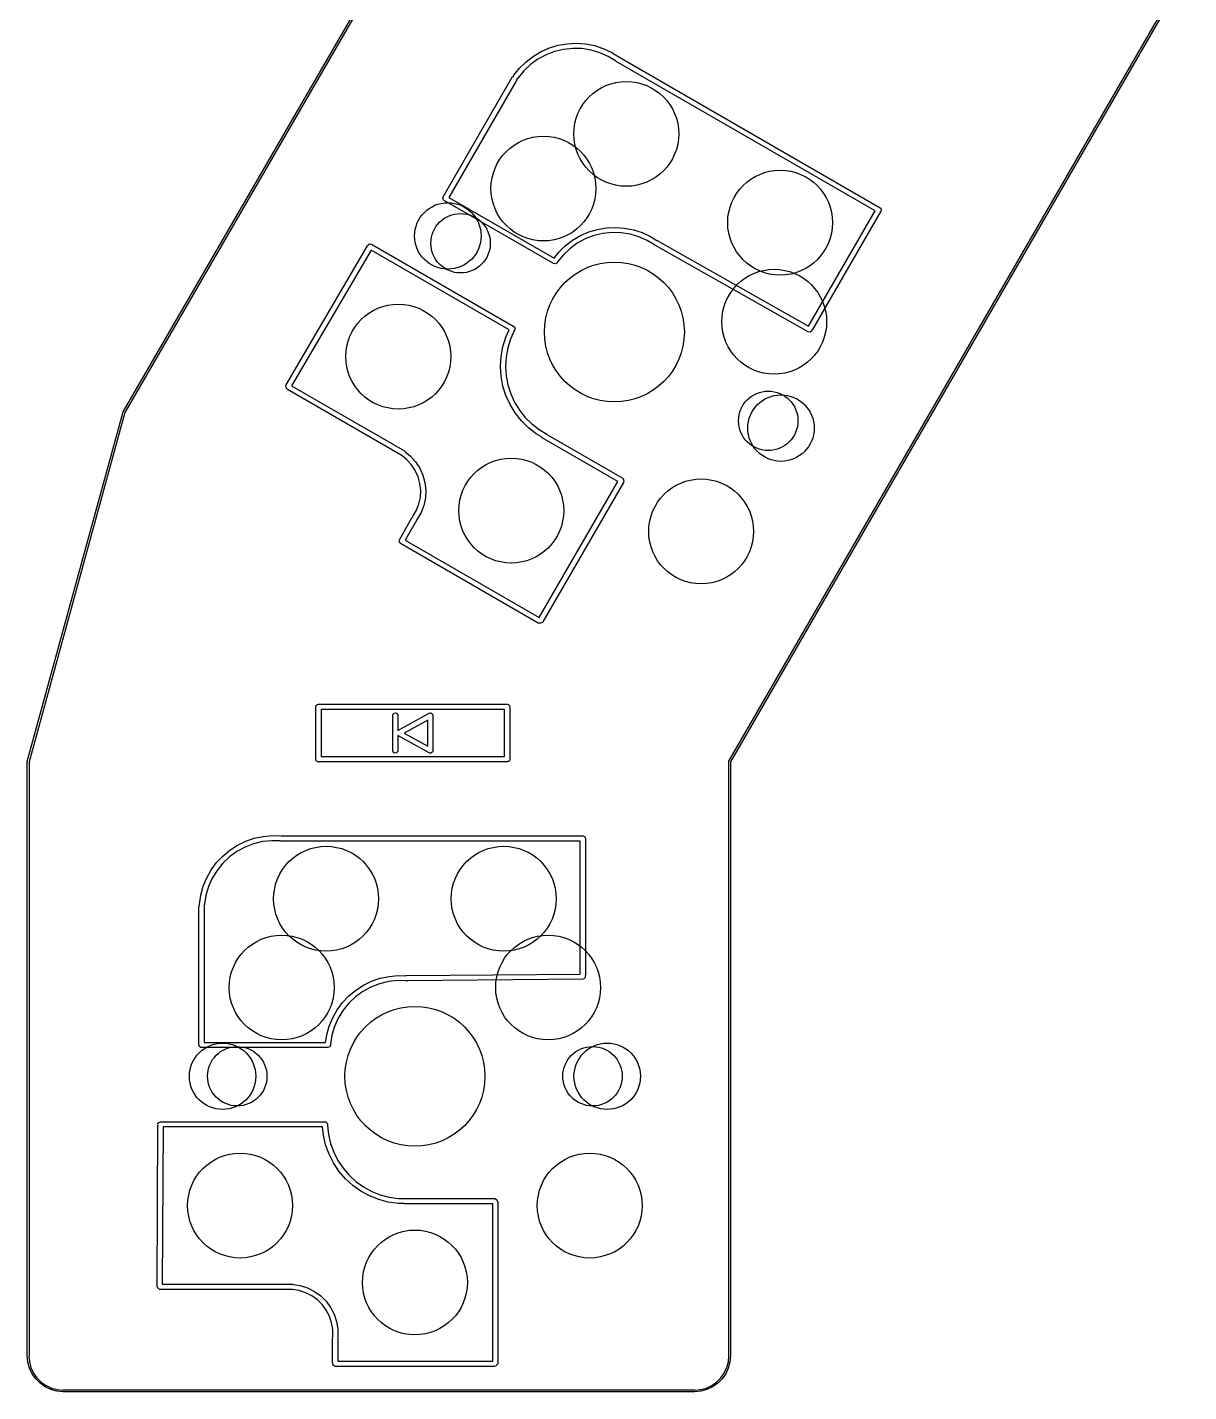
# Model space of a CAD drawing. Extents: x 62 to 223, y -188 to -37.
# Drawn here: x 61.58 to 94.79, y -188.32 to -149.28 of the extents above; entities that cross this region are included whole.
import ezdxf

# ---------------------------------------------------------------- set-up
doc = ezdxf.new("R2010")
doc.units = 0
doc.layers.add('BLACK', color=7, linetype='CONTINUOUS')

msp = doc.modelspace()

# ---------------------------------------------------------------- linework, layer by layer
at = {"layer": 'BLACK', "linetype": 'CONTINUOUS'}
for p, q in [((64.3177, -160.283), (88.2141, -118.993)), ((88.2607, -119.013), (64.3626, -160.305)), ((81.6382, -170.283), (94.7509, -147.571)), ((94.7896, -147.604), (81.6849, -170.302)), ((76.2715, -149.976), (76.5103, -149.872)), ((76.5103, -149.872), (76.7599, -149.797)), ((76.7599, -149.797), (77.0166, -149.753)), ((77.174, -149.887), (76.9123, -149.914)), ((77.0166, -149.753), (77.2769, -149.74)), ((77.4371, -149.894), (77.174, -149.887)), ((77.2769, -149.74), (77.5368, -149.758)), ((77.6971, -149.935), (77.4371, -149.894)), ((77.5368, -149.758), (77.7925, -149.808)), ((77.7925, -149.808), (78.0405, -149.888)), ((78.0405, -149.888), (78.2769, -149.998)), ((75.6541, -150.449), (75.8403, -150.267)), ((75.8403, -150.267), (76.0471, -150.108)), ((76.1795, -150.196), (75.9666, -150.351)), ((76.0471, -150.108), (76.2715, -149.976)), ((76.4107, -150.07), (76.1795, -150.196)), ((76.6564, -149.976), (76.4107, -150.07)), ((76.9123, -149.914), (76.6564, -149.976)), ((77.9494, -150.009), (77.6971, -149.935)), ((78.1899, -150.116), (77.9494, -150.009)), ((78.3973, -150.243), (78.1899, -150.116)), ((78.2769, -149.998), (78.4924, -150.131)), ((78.3977, -150.244), (78.3973, -150.243)), ((78.4095, -150.254), (78.3977, -150.244)), ((78.4118, -150.257), (78.4095, -150.254)), ((78.414, -150.258), (78.4118, -150.257)), ((78.4176, -150.261), (78.414, -150.258)), ((85.8221, -154.536), (78.4176, -150.261)), ((78.4924, -150.131), (78.4926, -150.131)), ((78.4926, -150.131), (85.9621, -154.444)), ((75.4809, -150.686), (75.4912, -150.652)), ((75.4912, -150.652), (75.6541, -150.449)), ((75.4912, -150.652), (75.4912, -150.652)), ((75.7757, -150.532), (75.6171, -150.728)), ((75.9666, -150.351), (75.7757, -150.532)), ((73.4705, -154.13), (75.443, -150.713)), ((75.5729, -150.788), (73.6334, -154.148)), ((75.443, -150.713), (75.4597, -150.693)), ((75.4597, -150.693), (75.4809, -150.686)), ((75.5767, -150.767), (75.5729, -150.788)), ((75.6137, -150.739), (75.5767, -150.767)), ((75.6171, -150.728), (75.6137, -150.739)), ((73.4559, -154.175), (73.4686, -154.14)), ((73.4735, -154.223), (73.4559, -154.175)), ((73.4686, -154.14), (73.4705, -154.13)), ((73.6334, -154.148), (76.6403, -155.884)), ((73.4934, -154.24), (73.4735, -154.223)), ((76.6198, -156.045), (73.4934, -154.24)), ((83.9198, -157.831), (85.8221, -154.536)), ((85.9895, -154.546), (84.0355, -157.931)), ((85.9621, -154.444), (85.9697, -154.45)), ((85.9697, -154.45), (85.9728, -154.451)), ((85.9728, -154.451), (85.9745, -154.454)), ((85.9745, -154.454), (85.982, -154.46)), ((85.982, -154.46), (85.9887, -154.479)), ((85.9887, -154.479), (85.9984, -154.496)), ((85.9929, -154.527), (85.9895, -154.546)), ((85.9996, -154.509), (85.9929, -154.527)), ((85.9984, -154.496), (85.9973, -154.502)), ((85.9973, -154.502), (85.9996, -154.509)), ((77.1674, -155.376), (77.3914, -155.243)), ((77.5304, -155.338), (77.2996, -155.463)), ((77.3914, -155.243), (77.6297, -155.139)), ((77.7756, -155.244), (77.5304, -155.338)), ((77.6297, -155.139), (77.8788, -155.065)), ((78.031, -155.182), (77.7756, -155.244)), ((77.8788, -155.065), (78.1352, -155.021)), ((78.2922, -155.155), (78.031, -155.182)), ((78.1352, -155.021), (78.3949, -155.008)), ((78.5548, -155.162), (78.2922, -155.155)), ((78.3949, -155.008), (78.6543, -155.026)), ((78.8142, -155.203), (78.5548, -155.162)), ((78.6543, -155.026), (78.9096, -155.076)), ((79.0661, -155.277), (78.8142, -155.203)), ((78.9096, -155.076), (79.157, -155.156)), ((79.3061, -155.384), (79.0661, -155.277)), ((79.157, -155.156), (79.393, -155.265)), ((79.393, -155.265), (79.5796, -155.381)), ((68.9789, -159.509), (71.3006, -155.538)), ((71.405, -155.657), (69.1339, -159.542)), ((71.3006, -155.538), (71.3148, -155.521)), ((71.3148, -155.521), (71.3204, -155.506)), ((71.3204, -155.506), (71.3648, -155.48)), ((71.3648, -155.48), (71.4153, -155.489)), ((75.3544, -157.937), (71.405, -155.657)), ((71.4153, -155.489), (75.4856, -157.839)), ((76.6403, -155.884), (76.775, -155.716)), ((76.775, -155.716), (76.9609, -155.534)), ((77.0871, -155.618), (76.8966, -155.798)), ((76.9609, -155.534), (77.1674, -155.376)), ((77.2996, -155.463), (77.0871, -155.618)), ((79.5081, -155.508), (79.3061, -155.384)), ((79.5142, -155.513), (79.5081, -155.508)), ((79.5218, -155.517), (79.5142, -155.513)), ((79.5275, -155.525), (79.5218, -155.517)), ((79.5449, -155.53), (79.5275, -155.525)), ((83.9107, -157.998), (79.5449, -155.53)), ((79.5796, -155.381), (79.5881, -155.382)), ((79.5881, -155.382), (83.9198, -157.831)), ((76.6703, -156.054), (76.6198, -156.045)), ((76.7147, -156.028), (76.6703, -156.054)), ((76.7188, -156.017), (76.7147, -156.028)), ((76.7348, -156.005), (76.7188, -156.017)), ((76.7383, -155.994), (76.7348, -156.005)), ((76.8966, -155.798), (76.7383, -155.994)), ((75.2581, -158.153), (75.3544, -157.937)), ((75.4988, -157.971), (75.3948, -158.204)), ((75.4856, -157.839), (75.5056, -157.856)), ((75.5065, -157.963), (75.4988, -157.971)), ((75.5056, -157.856), (75.5231, -157.904)), ((75.5105, -157.939), (75.5065, -157.963)), ((75.5231, -157.904), (75.5105, -157.939)), ((83.9613, -158.007), (83.9107, -157.998)), ((84.0055, -157.981), (83.9613, -158.007)), ((84.0157, -157.952), (84.0055, -157.981)), ((84.0188, -157.951), (84.0157, -157.952)), ((84.0355, -157.931), (84.0188, -157.951)), ((75.1248, -158.703), (75.1748, -158.424)), ((75.1748, -158.424), (75.2581, -158.153)), ((75.3167, -158.458), (75.2697, -158.72)), ((75.3948, -158.204), (75.3167, -158.458)), ((75.1087, -158.986), (75.1248, -158.703)), ((75.2697, -158.72), (75.2547, -158.985)), ((75.1269, -159.269), (75.1087, -158.986)), ((75.179, -159.547), (75.1269, -159.269)), ((75.2547, -158.985), (75.2717, -159.25)), ((75.2717, -159.25), (75.3206, -159.512)), ((68.9697, -159.56), (68.9789, -159.509)), ((68.9795, -159.577), (68.9697, -159.56)), ((68.9778, -159.581), (68.9795, -159.577)), ((68.9954, -159.63), (68.9778, -159.581)), ((69.0153, -159.646), (68.9954, -159.63)), ((72.2696, -161.525), (69.0153, -159.646)), ((69.1339, -159.542), (72.3596, -161.404)), ((75.2643, -159.817), (75.179, -159.547)), ((75.3206, -159.512), (75.4006, -159.765)), ((75.3816, -160.075), (75.2643, -159.817)), ((75.4006, -159.765), (75.5106, -160.007)), ((75.5106, -160.007), (75.649, -160.234)), ((61.5759, -170.289), (64.3153, -160.289)), ((64.3626, -160.305), (61.625, -170.299)), ((64.3153, -160.289), (64.3173, -160.286)), ((64.3173, -160.286), (64.3177, -160.283)), ((75.5292, -160.317), (75.3816, -160.075)), ((75.7048, -160.54), (75.5292, -160.317)), ((75.649, -160.234), (75.8137, -160.443)), ((75.8137, -160.443), (76.0024, -160.63)), ((75.906, -160.74), (75.7048, -160.54)), ((76.1297, -160.914), (75.906, -160.74)), ((76.0024, -160.63), (76.2122, -160.793)), ((76.2122, -160.793), (76.4313, -160.924)), ((76.2813, -161.004), (76.1297, -160.914)), ((76.2826, -161.008), (76.2813, -161.004)), ((76.3025, -161.025), (76.2826, -161.008)), ((78.4676, -162.275), (76.3025, -161.025)), ((76.4313, -160.924), (76.4421, -160.926)), ((76.4421, -160.926), (76.455, -160.939)), ((76.455, -160.939), (78.5859, -162.17)), ((72.2773, -161.535), (72.2696, -161.525)), ((72.2869, -161.538), (72.2773, -161.535)), ((72.4326, -161.655), (72.2869, -161.538)), ((72.3596, -161.404), (72.3795, -161.421)), ((72.3795, -161.421), (72.382, -161.427)), ((72.382, -161.427), (72.5329, -161.549)), ((72.5329, -161.549), (72.6802, -161.712)), ((72.5645, -161.801), (72.4326, -161.655)), ((72.6721, -161.965), (72.5645, -161.801)), ((72.7525, -162.145), (72.6721, -161.965)), ((72.6802, -161.712), (72.8003, -161.895)), ((72.8003, -161.895), (72.8901, -162.096)), ((72.8039, -162.334), (72.7525, -162.145)), ((72.8251, -162.53), (72.8039, -162.334)), ((72.8901, -162.096), (72.9476, -162.307)), ((72.9476, -162.307), (72.9711, -162.526)), ((76.2176, -166.172), (78.4676, -162.275)), ((78.6225, -162.306), (76.3225, -166.29)), ((78.5859, -162.17), (78.6058, -162.186)), ((78.6058, -162.186), (78.6234, -162.235)), ((78.6234, -162.235), (78.6218, -162.239)), ((78.6218, -162.239), (78.6314, -162.256)), ((78.6314, -162.256), (78.6225, -162.306)), ((72.775, -162.919), (72.8153, -162.726)), ((72.8153, -162.726), (72.8251, -162.53)), ((72.9603, -162.745), (72.9153, -162.96)), ((72.9711, -162.526), (72.9603, -162.745)), ((72.612, -163.265), (72.7051, -163.102)), ((72.7051, -163.102), (72.775, -162.919)), ((72.8372, -163.165), (72.7281, -163.355)), ((72.9153, -162.96), (72.8372, -163.165)), ((72.2262, -163.925), (72.5762, -163.319)), ((72.7061, -163.394), (72.3811, -163.957)), ((72.5762, -163.319), (72.5929, -163.299)), ((72.5929, -163.299), (72.5963, -163.298)), ((72.5963, -163.298), (72.6042, -163.271)), ((72.6042, -163.271), (72.612, -163.265)), ((72.7105, -163.369), (72.7061, -163.394)), ((72.7281, -163.355), (72.7105, -163.369)), ((72.7281, -163.355), (72.7281, -163.355)), ((72.208, -163.987), (72.2222, -163.947)), ((72.2222, -163.947), (72.2262, -163.925)), ((72.3811, -163.957), (76.2176, -166.172)), ((72.2255, -164.035), (72.208, -163.987)), ((72.2455, -164.052), (72.2255, -164.035)), ((76.1859, -166.327), (72.2455, -164.052)), ((76.3225, -166.29), (76.3057, -166.31)), ((76.2364, -166.335), (76.1859, -166.327)), ((76.2531, -166.326), (76.2364, -166.335)), ((76.2575, -166.327), (76.2531, -166.326)), ((76.3057, -166.31), (76.2575, -166.327)), ((69.825, -168.725), (69.8267, -168.715)), ((69.825, -170.225), (69.825, -168.725)), ((69.8261, -168.712), (69.8278, -168.709)), ((69.8267, -168.715), (69.8261, -168.712)), ((69.8278, -168.709), (69.8295, -168.699)), ((69.8295, -168.699), (69.842, -168.684)), ((69.842, -168.684), (69.8518, -168.668)), ((69.8518, -168.668), (69.8581, -168.665)), ((69.8581, -168.665), (69.8625, -168.66)), ((69.8625, -168.66), (69.8817, -168.657)), ((69.8817, -168.657), (69.9, -168.65)), ((69.9, -168.65), (75.3, -168.65)), ((69.975, -168.8), (69.975, -170.15)), ((75.225, -168.8), (69.975, -168.8)), ((72.025, -168.975), (72.0295, -168.949)), ((72.025, -169.975), (72.025, -168.975)), ((72.0295, -168.949), (72.0625, -168.91)), ((72.0625, -168.91), (72.113, -168.901)), ((72.113, -168.901), (72.1575, -168.927)), ((72.1575, -168.927), (72.175, -168.975)), ((72.175, -169.403), (73.0636, -168.909)), ((72.175, -168.975), (72.175, -169.403)), ((73.0636, -168.909), (73.0882, -168.901)), ((73.0882, -168.901), (73.1006, -168.903)), ((73.1006, -168.903), (73.113, -168.901)), ((73.113, -168.901), (73.125, -168.908)), ((73.125, -168.908), (73.1386, -168.911)), ((73.1386, -168.911), (73.1465, -168.92)), ((73.1465, -168.92), (73.1575, -168.927)), ((73.1575, -168.927), (73.1622, -168.94)), ((73.1622, -168.94), (73.1709, -168.951)), ((73.1709, -168.951), (73.1707, -168.963)), ((73.1707, -168.963), (73.175, -168.975)), ((73.175, -168.975), (73.175, -169.975)), ((75.225, -170.15), (75.225, -168.8)), ((75.3, -168.65), (75.3097, -168.652)), ((75.3097, -168.652), (75.313, -168.651)), ((75.313, -168.651), (75.3159, -168.653)), ((75.3159, -168.653), (75.3257, -168.655)), ((75.3257, -168.655), (75.3406, -168.667)), ((75.3406, -168.667), (75.3575, -168.677)), ((75.3575, -168.677), (75.3598, -168.683)), ((75.3598, -168.683), (75.365, -168.688)), ((75.365, -168.688), (75.3683, -168.707)), ((75.3683, -168.707), (75.375, -168.725)), ((75.375, -168.725), (75.375, -170.225)), ((73.025, -169.102), (72.3544, -169.475)), ((73.025, -169.848), (73.025, -169.102)), ((73.0636, -170.041), (72.175, -169.547)), ((72.175, -169.547), (72.175, -169.975)), ((72.3544, -169.475), (73.025, -169.848)), ((69.975, -170.15), (75.225, -170.15)), ((72.0425, -170.023), (72.025, -169.975)), ((72.087, -170.049), (72.0425, -170.023)), ((72.1375, -170.04), (72.087, -170.049)), ((72.1705, -170.001), (72.1375, -170.04)), ((72.175, -169.975), (72.1705, -170.001)), ((73.076, -170.043), (73.0636, -170.041)), ((73.087, -170.049), (73.076, -170.043)), ((73.1006, -170.046), (73.087, -170.049)), ((73.1142, -170.049), (73.1006, -170.046)), ((73.1251, -170.042), (73.1142, -170.049)), ((73.1375, -170.04), (73.1251, -170.042)), ((73.1464, -170.029), (73.1375, -170.04)), ((73.1582, -170.022), (73.1464, -170.029)), ((73.1624, -170.01), (73.1582, -170.022)), ((73.1705, -170.001), (73.1624, -170.01)), ((73.175, -169.975), (73.1705, -170.001)), ((61.575, -170.295), (61.5763, -170.292)), ((61.575, -187.295), (61.575, -170.295)), ((61.5763, -170.292), (61.5759, -170.289)), ((61.625, -170.299), (61.625, -187.295)), ((69.8317, -170.243), (69.825, -170.225)), ((69.835, -170.262), (69.8317, -170.243)), ((69.8402, -170.267), (69.835, -170.262)), ((69.8425, -170.273), (69.8402, -170.267)), ((69.8594, -170.283), (69.8425, -170.273)), ((69.8743, -170.295), (69.8594, -170.283)), ((69.8841, -170.297), (69.8743, -170.295)), ((69.887, -170.299), (69.8841, -170.297)), ((69.8903, -170.298), (69.887, -170.299)), ((69.9, -170.3), (69.8903, -170.298)), ((75.3, -170.3), (69.9, -170.3)), ((75.3183, -170.293), (75.3, -170.3)), ((75.3375, -170.29), (75.3183, -170.293)), ((75.3418, -170.285), (75.3375, -170.29)), ((75.3482, -170.282), (75.3418, -170.285)), ((75.358, -170.266), (75.3482, -170.282)), ((75.3705, -170.251), (75.358, -170.266)), ((75.3722, -170.241), (75.3705, -170.251)), ((75.3739, -170.238), (75.3722, -170.241)), ((75.375, -170.225), (75.3733, -170.235)), ((75.3733, -170.235), (75.3739, -170.238)), ((81.6349, -170.295), (81.6374, -170.289)), ((81.6349, -187.295), (81.6349, -170.295)), ((81.6374, -170.289), (81.6382, -170.283)), ((81.6849, -170.302), (81.6849, -187.295)), ((67.8206, -172.571), (68.067, -172.486)), ((68.067, -172.486), (68.3218, -172.432)), ((68.3218, -172.432), (68.5813, -172.409)), ((68.5813, -172.409), (68.8346, -172.416)), ((68.8346, -172.416), (68.8349, -172.416)), ((68.8349, -172.416), (77.4599, -172.416)), ((77.4599, -172.416), (77.4696, -172.418)), ((77.4696, -172.418), (77.4729, -172.417)), ((77.4729, -172.417), (77.4758, -172.419)), ((77.4758, -172.419), (77.4855, -172.421)), ((77.4855, -172.421), (77.5005, -172.433)), ((77.5005, -172.433), (77.5173, -172.443)), ((77.5173, -172.443), (77.5197, -172.449)), ((77.5197, -172.449), (77.5248, -172.454)), ((77.5248, -172.454), (77.5282, -172.473)), ((77.5282, -172.473), (77.5349, -172.491)), ((77.5349, -172.491), (77.5349, -176.399)), ((67.1671, -172.993), (67.3674, -172.826)), ((67.5708, -172.864), (67.3579, -173.019)), ((67.3674, -172.826), (67.5863, -172.685)), ((67.8021, -172.738), (67.5708, -172.864)), ((67.5863, -172.685), (67.8206, -172.571)), ((68.0477, -172.644), (67.8021, -172.738)), ((68.3036, -172.582), (68.0477, -172.644)), ((68.5653, -172.555), (68.3036, -172.582)), ((68.8085, -172.561), (68.5653, -172.555)), ((68.8092, -172.562), (68.8085, -172.561)), ((68.8245, -172.564), (68.8092, -172.562)), ((68.828, -172.566), (68.8245, -172.564)), ((68.8303, -172.565), (68.828, -172.566)), ((68.8349, -172.566), (68.8303, -172.565)), ((77.3849, -172.566), (68.8349, -172.566)), ((77.3849, -176.371), (77.3849, -172.566)), ((66.8338, -173.392), (66.9884, -173.183)), ((66.9884, -173.183), (67.1671, -172.993)), ((67.1671, -173.2), (67.0015, -173.405)), ((67.3579, -173.019), (67.1671, -173.2)), ((66.6058, -173.86), (66.7056, -173.619)), ((66.7056, -173.619), (66.8338, -173.392)), ((66.864, -173.629), (66.7571, -173.869)), ((67.0015, -173.405), (66.864, -173.629)), ((66.5356, -174.111), (66.6058, -173.86)), ((66.7571, -173.869), (66.6824, -174.122)), ((66.4849, -174.445), (66.4894, -174.42)), ((66.4849, -178.39), (66.4849, -174.445)), ((66.4894, -174.42), (66.5039, -174.402)), ((66.4962, -174.368), (66.5356, -174.111)), ((66.5039, -174.402), (66.4962, -174.368)), ((66.6456, -174.382), (66.6274, -174.425)), ((66.6274, -174.425), (66.6349, -174.445)), ((66.6349, -174.445), (66.6349, -178.324)), ((66.6824, -174.122), (66.643, -174.371)), ((66.643, -174.371), (66.6456, -174.382)), ((71.6684, -176.49), (71.9228, -176.436)), ((71.9228, -176.436), (72.1818, -176.413)), ((72.1818, -176.413), (72.4011, -176.419)), ((72.4011, -176.419), (72.4092, -176.416)), ((72.4092, -176.416), (77.3849, -176.371)), ((77.5304, -176.425), (77.5283, -176.427)), ((77.5283, -176.427), (77.5339, -176.458)), ((77.5349, -176.399), (77.5304, -176.425)), ((70.7701, -176.996), (70.9701, -176.829)), ((70.9701, -176.829), (71.1886, -176.688)), ((71.404, -176.742), (71.1732, -176.867)), ((71.1886, -176.688), (71.4225, -176.575)), ((71.6492, -176.648), (71.404, -176.742)), ((71.4225, -176.575), (71.6684, -176.49)), ((71.9046, -176.586), (71.6492, -176.648)), ((72.1659, -176.559), (71.9046, -176.586)), ((72.4031, -176.565), (72.1659, -176.559)), ((72.4106, -176.566), (72.4031, -176.565)), ((72.4193, -176.566), (72.4106, -176.566)), ((72.428, -176.57), (72.4193, -176.566)), ((72.4457, -176.566), (72.428, -176.57)), ((77.4606, -176.52), (72.4457, -176.566)), ((77.5086, -176.502), (77.4606, -176.52)), ((77.5339, -176.458), (77.5086, -176.502)), ((70.4374, -177.394), (70.5917, -177.185)), ((70.5917, -177.185), (70.7701, -176.996)), ((70.7702, -177.202), (70.605, -177.407)), ((70.9607, -177.022), (70.7702, -177.202)), ((71.1732, -176.867), (70.9607, -177.022)), ((70.3094, -177.621), (70.4374, -177.394)), ((70.605, -177.407), (70.4677, -177.631)), ((70.1396, -178.111), (70.2096, -177.861)), ((70.2096, -177.861), (70.3094, -177.621)), ((70.3609, -177.87), (70.2864, -178.122)), ((70.4677, -177.631), (70.3609, -177.87)), ((66.4885, -178.4), (66.4849, -178.39)), ((66.4949, -178.437), (66.4885, -178.4)), ((66.6349, -178.324), (70.107, -178.324)), ((70.107, -178.324), (70.1396, -178.111)), ((70.2496, -178.382), (70.2417, -178.401)), ((70.2417, -178.401), (70.2438, -178.412)), ((70.2864, -178.122), (70.247, -178.371)), ((70.247, -178.371), (70.2496, -178.382)), ((66.5342, -178.47), (66.4949, -178.437)), ((66.5599, -178.474), (66.5342, -178.47)), ((70.1699, -178.474), (66.5599, -178.474)), ((70.2181, -178.457), (70.1699, -178.474)), ((70.2438, -178.412), (70.2181, -178.457)), ((65.2849, -185.295), (65.3099, -180.695)), ((65.3099, -180.695), (65.3138, -180.673)), ((65.311, -180.657), (65.3367, -180.613)), ((65.3138, -180.673), (65.311, -180.657)), ((65.3367, -180.613), (65.3849, -180.595)), ((65.3849, -180.595), (70.0849, -180.595)), ((70.0849, -180.595), (70.1105, -180.6)), ((70.1105, -180.6), (70.1498, -180.633)), ((70.1498, -180.633), (70.1562, -180.669)), ((70.1562, -180.669), (70.1648, -180.692)), ((70.1648, -180.692), (70.1619, -180.702)), ((70.1619, -180.702), (70.1885, -180.957)), ((65.4596, -180.745), (65.4352, -185.245)), ((70.0199, -180.745), (65.4596, -180.745)), ((70.0445, -180.98), (70.0199, -180.745)), ((70.1078, -181.257), (70.0445, -180.98)), ((70.1885, -180.957), (70.2479, -181.216)), ((70.204, -181.523), (70.1078, -181.257)), ((70.3316, -181.776), (70.204, -181.523)), ((70.2479, -181.216), (70.3381, -181.466)), ((70.3381, -181.466), (70.4577, -181.703)), ((70.4887, -182.012), (70.3316, -181.776)), ((70.4577, -181.703), (70.6051, -181.924)), ((70.6732, -182.228), (70.4887, -182.012)), ((70.6051, -181.924), (70.7781, -182.126)), ((70.8822, -182.419), (70.6732, -182.228)), ((70.7781, -182.126), (70.9742, -182.306)), ((71.1128, -182.584), (70.8822, -182.419)), ((70.9742, -182.306), (71.1904, -182.46)), ((71.3616, -182.72), (71.1128, -182.584)), ((71.1904, -182.46), (71.4237, -182.587)), ((71.4237, -182.587), (71.6707, -182.686)), ((71.6707, -182.686), (71.9277, -182.754)), ((71.625, -182.824), (71.3616, -182.72)), ((71.899, -182.897), (71.625, -182.824)), ((72.1798, -182.936), (71.899, -182.897)), ((71.9277, -182.754), (72.191, -182.79)), ((72.3565, -182.938), (72.1798, -182.936)), ((72.191, -182.79), (72.4463, -182.794)), ((72.3592, -182.941), (72.3565, -182.938)), ((72.3849, -182.945), (72.3592, -182.941)), ((74.8849, -182.945), (72.3849, -182.945)), ((72.4463, -182.794), (72.4566, -182.79)), ((72.4566, -182.79), (72.4744, -182.795)), ((72.4744, -182.795), (74.9349, -182.795)), ((74.8849, -187.445), (74.8849, -182.945)), ((74.9349, -182.795), (74.9605, -182.8)), ((74.9605, -182.8), (74.9998, -182.833)), ((74.9998, -182.833), (75.0007, -182.837)), ((75.0007, -182.837), (75.0173, -182.847)), ((75.0173, -182.847), (75.0349, -182.895)), ((75.0349, -182.895), (75.0349, -187.495)), ((65.3022, -185.343), (65.2849, -185.295)), ((65.3191, -185.353), (65.3022, -185.343)), ((65.3199, -185.358), (65.3191, -185.353)), ((65.3592, -185.391), (65.3199, -185.358)), ((65.3849, -185.395), (65.3592, -185.391)), ((69.1426, -185.395), (65.3849, -185.395)), ((65.4352, -185.245), (69.1599, -185.245)), ((69.1542, -185.4), (69.1426, -185.395)), ((69.164, -185.398), (69.1542, -185.4)), ((69.1599, -185.245), (69.1855, -185.25)), ((69.3488, -185.426), (69.164, -185.398)), ((69.1855, -185.25), (69.1911, -185.254)), ((69.1911, -185.254), (69.3824, -185.284)), ((69.5359, -185.487), (69.3488, -185.426)), ((69.3824, -185.284), (69.5914, -185.351)), ((69.5914, -185.351), (69.7873, -185.45)), ((69.7113, -185.575), (69.5359, -185.487)), ((69.8706, -185.69), (69.7113, -185.575)), ((69.7873, -185.45), (69.9652, -185.579)), ((70.01, -185.829), (69.8706, -185.69)), ((69.9652, -185.579), (70.1209, -185.734)), ((70.1209, -185.734), (70.2504, -185.911)), ((70.126, -185.988), (70.01, -185.829)), ((70.2158, -186.163), (70.126, -185.988)), ((70.2771, -186.349), (70.2158, -186.163)), ((70.2504, -185.911), (70.3506, -186.106)), ((70.3506, -186.106), (70.4191, -186.315)), ((70.3084, -186.543), (70.2771, -186.349)), ((70.309, -186.73), (70.3084, -186.543)), ((70.4191, -186.315), (70.4541, -186.531)), ((70.4541, -186.531), (70.4547, -186.751)), ((70.3049, -186.795), (70.3094, -186.77)), ((70.3049, -187.495), (70.3049, -186.795)), ((70.3051, -186.74), (70.309, -186.73)), ((70.3117, -186.767), (70.3051, -186.74)), ((70.3094, -186.77), (70.3117, -186.767)), ((70.4547, -186.751), (70.4462, -186.772)), ((70.4462, -186.772), (70.4549, -186.795)), ((70.4547, -186.751), (70.4547, -186.751)), ((70.4547, -186.751), (70.4547, -186.751)), ((70.4549, -186.795), (70.4549, -187.445)), ((61.5906, -187.473), (61.575, -187.295)), ((61.575, -187.295), (61.575, -187.295)), ((61.625, -187.295), (61.6219, -187.303)), ((61.6219, -187.303), (61.6362, -187.465)), ((81.6237, -187.465), (81.638, -187.303)), ((81.638, -187.303), (81.6349, -187.295)), ((81.638, -187.303), (81.638, -187.303)), ((81.6849, -187.295), (81.6693, -187.473)), ((61.6368, -187.646), (61.5906, -187.473)), ((61.6362, -187.465), (61.6803, -187.63)), ((61.7123, -187.808), (61.6368, -187.646)), ((61.6803, -187.63), (61.7524, -187.785)), ((70.3127, -187.517), (70.3049, -187.495)), ((70.3199, -187.558), (70.3127, -187.517)), ((70.3592, -187.591), (70.3199, -187.558)), ((70.3849, -187.595), (70.3592, -187.591)), ((74.9349, -187.595), (70.3849, -187.595)), ((70.4549, -187.445), (74.8849, -187.445)), ((74.9831, -187.578), (74.9349, -187.595)), ((74.9927, -187.561), (74.9831, -187.578)), ((74.9974, -187.56), (74.9927, -187.561)), ((75.0304, -187.521), (74.9974, -187.56)), ((75.0349, -187.495), (75.0304, -187.521)), ((81.5075, -187.785), (81.5796, -187.63)), ((81.6231, -187.646), (81.5476, -187.808)), ((81.5796, -187.63), (81.6237, -187.465)), ((81.6693, -187.473), (81.6231, -187.646)), ((61.8148, -187.954), (61.7123, -187.808)), ((61.7524, -187.785), (61.8503, -187.924)), ((61.9411, -188.08), (61.8148, -187.954)), ((61.8503, -187.924), (61.9709, -188.045)), ((62.0875, -188.183), (61.9411, -188.08)), ((61.9709, -188.045), (62.1106, -188.143)), ((62.1106, -188.143), (62.2653, -188.215)), ((80.9946, -188.215), (81.1493, -188.143)), ((81.1493, -188.143), (81.289, -188.045)), ((81.3188, -188.08), (81.1724, -188.183)), ((81.289, -188.045), (81.4096, -187.924)), ((81.4451, -187.954), (81.3188, -188.08)), ((81.4096, -187.924), (81.5075, -187.785)), ((81.5476, -187.808), (81.4451, -187.954)), ((62.2494, -188.258), (62.0875, -188.183)), ((62.422, -188.305), (62.2494, -188.258)), ((62.2653, -188.215), (62.43, -188.259)), ((62.6, -188.32), (62.422, -188.305)), ((62.43, -188.259), (62.5926, -188.273)), ((62.5926, -188.273), (62.6, -188.27)), ((62.6, -188.27), (80.6599, -188.27)), ((80.6599, -188.32), (62.6, -188.32)), ((80.6599, -188.27), (80.6673, -188.273)), ((80.8379, -188.305), (80.6599, -188.32)), ((80.6599, -188.32), (80.6599, -188.32)), ((80.6673, -188.273), (80.8298, -188.259)), ((80.8298, -188.259), (80.9946, -188.215)), ((81.0105, -188.258), (80.8379, -188.305)), ((81.1724, -188.183), (81.0105, -188.258))]:
    msp.add_line(p, q, dxfattribs=at)
at = {"layer": 'BLACK'}
for centre, radius in [((78.706, -152.332), 1.5), ((78.706, -152.332), 1.5), ((76.3361, -153.896), 1.5), ((76.3361, -153.896), 1.5), ((83.1054, -154.872), 1.5), ((83.1054, -154.872), 1.5), ((73.6025, -155.251), 0.95), ((73.6025, -155.251), 0.95), ((73.9663, -155.461), 0.85), ((73.9663, -155.461), 0.85), ((78.3657, -158.001), 2), ((78.3657, -158.001), 2), ((82.9352, -157.706), 1.5), ((82.9352, -157.706), 1.5), ((72.1855, -158.705), 1.5), ((72.1855, -158.705), 1.5), ((82.7651, -160.541), 0.85), ((82.7651, -160.541), 0.85), ((83.1288, -160.751), 0.95), ((83.1288, -160.751), 0.95), ((75.4157, -163.111), 1.5), ((75.4157, -163.111), 1.5), ((80.8458, -163.705), 1.5), ((80.8458, -163.705), 1.5), ((70.1199, -174.215), 1.5), ((70.1199, -174.215), 1.5), ((75.1999, -174.215), 1.5), ((75.1999, -174.215), 1.5), ((68.8499, -176.755), 1.5), ((68.8499, -176.755), 1.5), ((76.4699, -176.755), 1.5), ((76.4699, -176.755), 1.5), ((72.6599, -179.295), 2), ((72.6599, -179.295), 2), ((67.1599, -179.295), 0.95), ((67.1599, -179.295), 0.95), ((78.1599, -179.295), 0.95), ((78.1599, -179.295), 0.95), ((67.5799, -179.295), 0.85), ((67.5799, -179.295), 0.85), ((77.7399, -179.295), 0.85), ((77.7399, -179.295), 0.85), ((67.6599, -182.995), 1.5), ((67.6599, -182.995), 1.5), ((77.6599, -182.995), 1.5), ((77.6599, -182.995), 1.5), ((72.6599, -185.195), 1.5), ((72.6599, -185.195), 1.5)]:
    msp.add_circle(centre, radius, dxfattribs=at)

doc.saveas('drawing.dxf')
